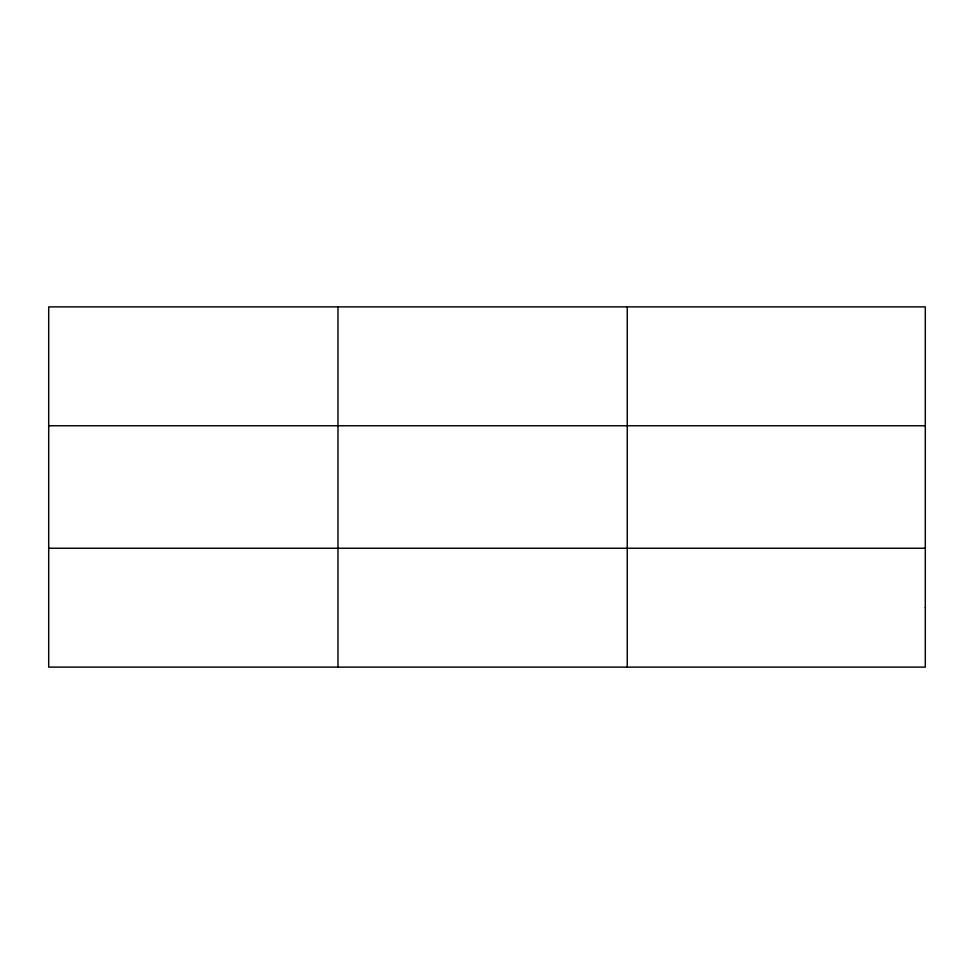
<?xml version="1.0" encoding="UTF-8"?>
<svg xmlns="http://www.w3.org/2000/svg" width="974" height="974" viewBox="0 0 974 974"><rect width="100%" height="100%" fill="white"/><g stroke="black" fill="none" stroke-linecap="round" stroke-linejoin="round"><path stroke-width="1.46" d="M337.978 667.117L337.978 306.883M627.256 667.117L627.256 306.883M48.7 425.76L925.3 425.76M48.7 548.24L925.3 548.24M925.3 607.679L925.3 667.117L48.7 667.117L48.7 306.883L925.3 306.883L925.3 607.679"/></g></svg>
